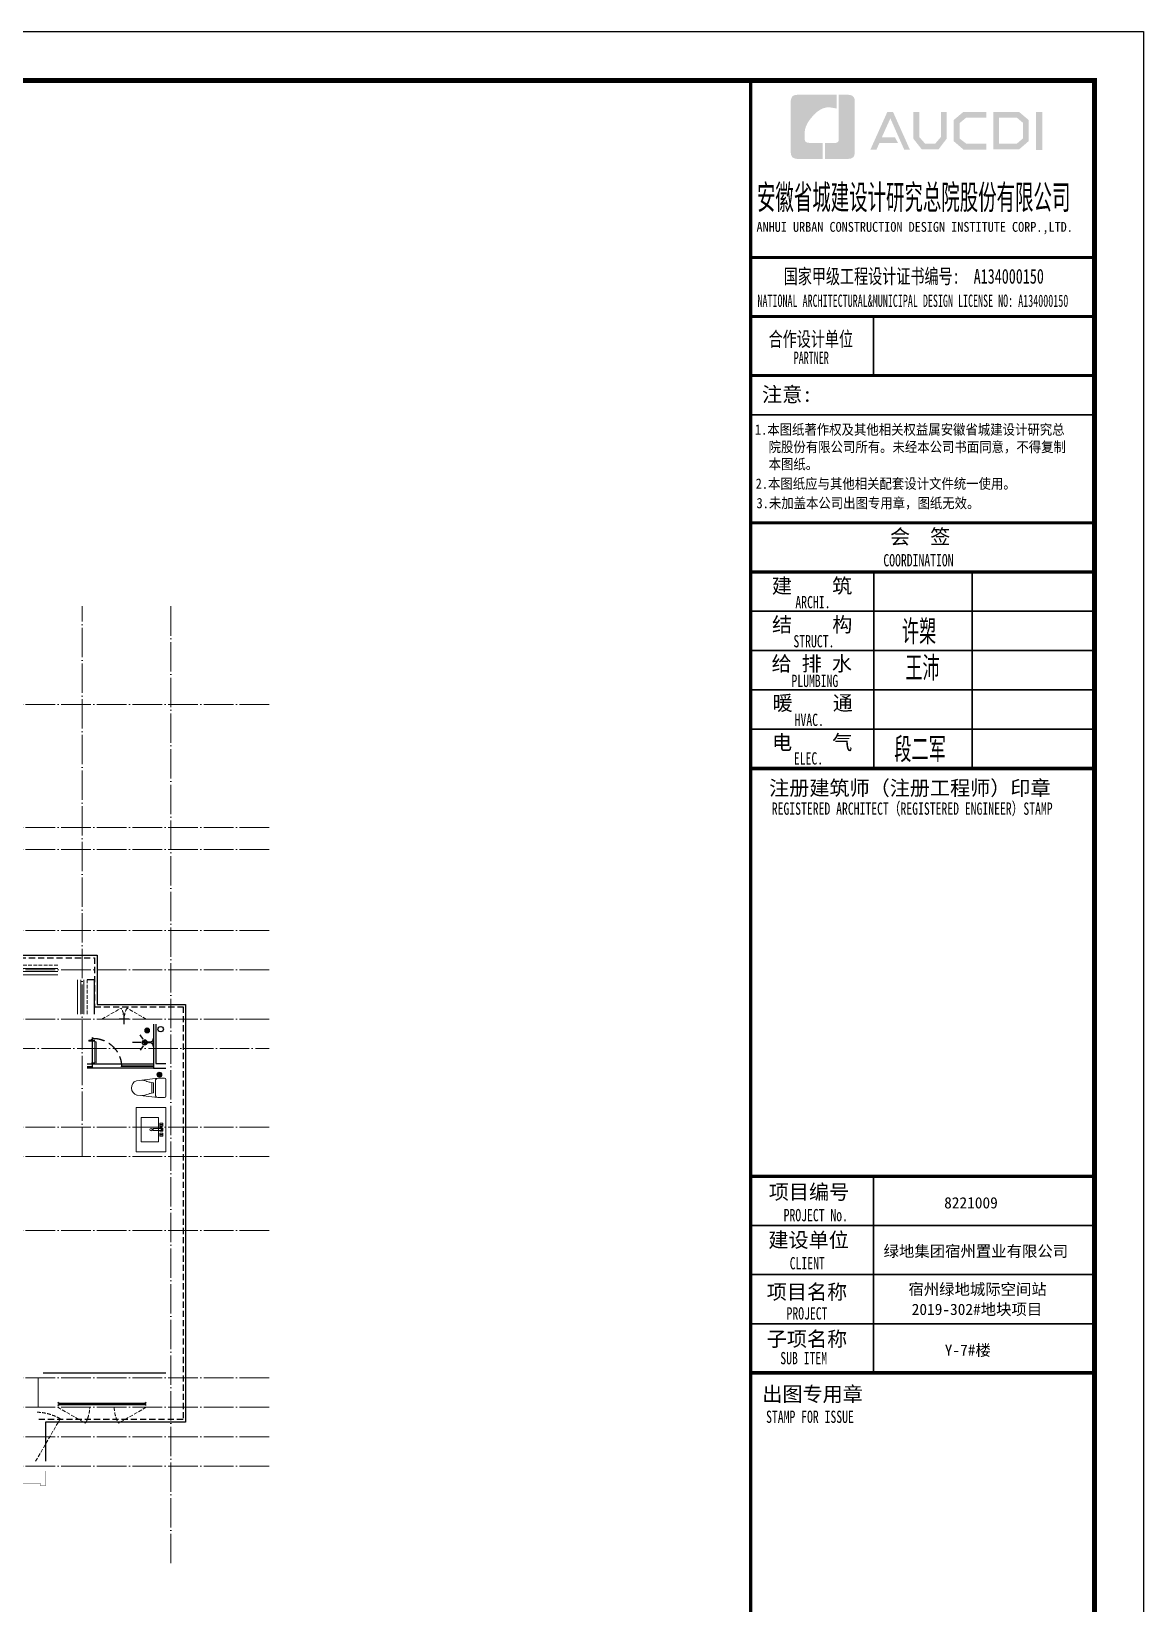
# Model space of a CAD drawing. Extents: x -518115 to 389031, y -231062 to 1628073.
# Drawn here: x 60481 to 83114, y 592654 to 624649 of the extents above; entities that cross this region are included whole.
import ezdxf

# ---------------------------------------------------------------- set-up
doc = ezdxf.new("R2010")
doc.units = 0
doc.header["$LTSCALE"] = 1000
doc.header["$MEASUREMENT"] = 0
for name, pattern in [('DASH', [0.35, 0.25, -0.1]), ('DOTE', [2.42, 2, -0.2, 0.02, -0.2]), ('HIDDEN', [0.375, 0.25, -0.125])]:
    doc.linetypes.add(name, pattern=pattern)
for name, color, linetype in [('3-栏杆1', 135, 'Continuous'), ('3.5方案汇报，与郭总、侯月琴确定户型_t8$0$2020.03.04 -1安徽标准化洋房户型(UA）_t8_t8$0$看线', 154, 'Continuous'), ('IP-bath&kitchen-JOHNSON', 4, 'Continuous'), ('P-bath&kitchen-JOHNSON', 4, 'Continuous'), ('VPIPE-中水', 122, 'Continuous'), ('图框', 140, 'Continuous'), ('图签文字', 147, 'Continuous'), ('机电标识类', 1, 'Continuous'), ('看线', 251, 'Continuous')]:
    doc.layers.add(name, color=color, linetype=linetype)
for name, color, linetype, lineweight in [('DOTE', 19, 'DOTE', 9), ('LVTRY', 1, 'Continuous', 13), ('WINDOW', 144, 'Continuous', 15), ('图签', 147, 'Continuous', 18), ('平面-栏杆', 135, 'Continuous', 15), ('平面-看线', 45, 'Continuous', 15), ('平面-空调室内机', 176, 'Continuous', 9), ('空调', 76, 'Continuous', 13)]:
    doc.layers.add(name, color=color, linetype=linetype, lineweight=lineweight)
doc.layers.add('yichutu', color=7, linetype='Continuous', true_color=0xffffff, plot=False)
doc.styles.add('HT', font='')
doc.styles.add('宋体', font='', dxfattribs={"height": 50})
doc.styles.add('建筑图签-1', font='', dxfattribs={"width": 0.7})
doc.styles.add('建筑图签-2', font='TXT.shx', dxfattribs={"width": 0.5, "bigfont": 'HZTXT.shx'})
doc.styles.get('HT').set_extended_font_data('SimHei')
doc.styles.get('宋体').set_extended_font_data('SimSun')
doc.styles.get('建筑图签-1').set_extended_font_data('SimHei')

# ---------------------------------------------------------------- blocks, each defined once
blk = doc.blocks.new('院标1')
h = blk.add_hatch(color=150)
h.dxf.hatch_style = 1
h.set_gradient(color1=(33, 113, 253), color2=(33, 113, 253), tint=1, name='INVCURVED')
edge = h.paths.add_edge_path()
edge.add_spline(control_points=[(116373, 648379), (116379, 648379), (116382, 648379), (116391, 648379), (116391, 648379), (116391, 648379), (116616, 648379), (116616, 648379), (116616, 648379), (116616, 648379), (116616, 648054), (116616, 648054), (116616, 648054), (116616, 648054), (116108, 648054), (116108, 648054), (116108, 648054), (116028, 648054), (115963, 648111), (115963, 648199), (115963, 648199), (115963, 648199), (115963, 649215), (115963, 649215), (115963, 649215), (115963, 649295), (116018, 649360), (116108, 649360), (116108, 649360), (116108, 649360), (116897, 649360), (116897, 649360), (116897, 649360), (116897, 649360), (116897, 649080), (116897, 649080), (116897, 649080), (116897, 649080), (116566, 649140), (116356, 648859), (116356, 648859), (116245, 648719), (116240, 648545), (116247, 648466), (116247, 648466), (116254, 648386), (116247, 648466), (116247, 648466), (116247, 648466), (116247, 648466), (116258, 648374), (116373, 648379)], knot_values=[0, 0, 0, 0, 0.071429, 0.071429, 0.071429, 0.107143, 0.142857, 0.142857, 0.142857, 0.178571, 0.214286, 0.214286, 0.214286, 0.25, 0.285714, 0.285714, 0.285714, 0.321429, 0.357143, 0.357143, 0.357143, 0.392857, 0.428571, 0.428571, 0.428571, 0.464286, 0.5, 0.5, 0.5, 0.535714, 0.571429, 0.571429, 0.571429, 0.607143, 0.642857, 0.642857, 0.642857, 0.678571, 0.714286, 0.714286, 0.714286, 0.75, 0.785714, 0.785714, 0.785714, 0.821429, 0.857143, 0.857143, 0.857143, 0.928571, 1, 1, 1, 1], degree=3, periodic=0)
h = blk.add_hatch(color=150)
h.dxf.hatch_style = 1
h.set_gradient(color1=(33, 113, 253), color2=(33, 113, 253), tint=1, name='INVCURVED')
edge = h.paths.add_edge_path()
edge.add_spline(control_points=[(117268, 649215), (117268, 649215), (117268, 648199), (117268, 648199), (117268, 648199), (117268, 648114), (117212, 648054), (117123, 648054), (117123, 648054), (117123, 648054), (116663, 648054), (116663, 648054), (116663, 648054), (116663, 648054), (116663, 648379), (116663, 648379), (116663, 648379), (116663, 648379), (116865, 648379), (116865, 648379), (116865, 648379), (116907, 648379), (116941, 648413), (116941, 648455), (116941, 648455), (116941, 648455), (116941, 649360), (116941, 649360), (116941, 649360), (116941, 649360), (117123, 649360), (117123, 649360), (117123, 649360), (117204, 649360), (117268, 649306), (117268, 649215)], knot_values=[0, 0, 0, 0, 0.1, 0.1, 0.1, 0.15, 0.2, 0.2, 0.2, 0.25, 0.3, 0.3, 0.3, 0.35, 0.4, 0.4, 0.4, 0.45, 0.5, 0.5, 0.5, 0.55, 0.6, 0.6, 0.6, 0.65, 0.7, 0.7, 0.7, 0.75, 0.8, 0.8, 0.8, 0.9, 1, 1, 1, 1], degree=3, periodic=0)
blk = doc.blocks.new('TK')
at = {"layer": '图框'}
h = blk.add_hatch(color=256, dxfattribs=at)
h.paths.add_polyline_path([(547288, 547072), (547414, 547072), (547414, 546302), (547288, 546302)])
h.paths.add_polyline_path([(546536, 546956), (546536, 546430), (546896, 546430), (547020, 546536), (547020, 546855), (546900, 546956)], flags=16)
h.paths.add_polyline_path([(546418, 547074), (546418, 546311), (546940, 546311), (547138, 546482), (547138, 546910), (546943, 547074)])
h.paths.add_polyline_path([(546275, 547077), (546275, 546962), (545868, 546962), (545735, 546851), (545735, 546531), (545868, 546429), (546277, 546429), (546277, 546307), (545813, 546307), (545611, 546481), (545611, 546910), (545809, 547077)])
h.paths.add_polyline_path([(544792, 547075), (544912, 547075), (544912, 546565), (545026, 546433), (545237, 546433), (545351, 546565), (545351, 547075), (545465, 547075), (545465, 546528), (545301, 546311), (544963, 546311), (544792, 546530)])
h.paths.add_polyline_path([(544260, 547074), (544377, 547074), (544719, 546310), (544603, 546310), (544322, 546944), (544147, 546556), (544418, 546556), (544479, 546440), (544098, 546440), (544039, 546308), (543916, 546308)])
for p, q in [((541480, 544114), (548480, 544114)), ((541480, 544114), (548480, 544114)), ((541480, 542914), (548480, 542914))]:
    blk.add_line(p, q, dxfattribs=at)
blk.add_lwpolyline([(465375, 548714), (549475, 548714), (549475, 489314), (465375, 489314)], close=True, dxfattribs=at)
blk.add_lwpolyline([(465375, 548714), (549475, 548714), (549475, 489314), (465375, 489314)], close=True, dxfattribs=at)
at = {"layer": '图框', "const_width": 100}
blk.add_lwpolyline([(548475, 490314), (548475, 547714), (467875, 547714), (467875, 490314)], close=True, dxfattribs=at)
at = {"layer": '图框'}
for points, const_width in [([(541480, 490314), (541480, 547714)], 70), ([(541480, 544114), (548480, 544114)], 60), ([(541480, 542914), (548480, 542914)], 60), ([(541480, 542914), (548480, 542914)], 60), ([(543980, 542914), (543980, 541714)], 35), ([(541480, 541714), (548480, 541714)], 60), ([(541480, 541714), (548480, 541714)], 60), ([(541480, 540913), (548480, 540913)], 35), ([(541488, 538714), (548488, 538714)], 60), ([(541488, 537714), (548488, 537714)], 70), ([(541488, 537714), (548488, 537714)], 70), ([(543988, 537714), (543988, 533714)], 35), ([(545988, 537714), (545988, 533714)], 35), ([(541488, 536914), (548488, 536914)], 35), ([(541488, 536114), (548488, 536114)], 35), ([(541488, 535314), (548488, 535314)], 35), ([(541488, 534514), (548488, 534514)], 35), ([(541488, 533714), (548488, 533714)], 70), ([(541480, 525414), (548480, 525414)], 70), ([(541480, 525414), (548480, 525414)], 70), ([(543980, 521414), (543980, 525414)], 35), ([(541480, 524414), (548480, 524414)], 35), ([(541480, 523414), (548480, 523414)], 35), ([(541480, 522414), (548480, 522414)], 35), ([(548480, 521414), (541480, 521414)], 70)]:
    blk.add_lwpolyline(points, dxfattribs=dict(at, const_width=const_width))
blk.add_blockref('院标1', (426331, -101935))
for s, height, style, width, p in [('ANHUI URBAN CONSTRUCTION DESIGN INSTITUTE CORP.,LTD.', 200, '建筑图签-1', 0.91, (541598, 544636)), ('NATIONAL ARCHITECTURAL&MUNICIPAL DESIGN LICENSE NO: A134000150', 250, '建筑图签-1', 0.6, (541617, 543108)), ('PARTNER', 250, '建筑图签-1', 0.6, (542355, 541947)), ('1.本图纸著作权及其他相关权益属安徽省城建设计研究总', 210, 'HT', 0.88, (541566, 540507)), ('院股份有限公司所有。未经本公司书面同意，不得复制', 210, 'HT', 0.88, (541845, 540153)), ('本图纸。', 210, 'HT', 0.88, (541845, 539803)), (' 2.本图纸应与其他相关配套设计文件统一使用。 ', 210, 'HT', 0.88, (541455, 539406)), ('3.未加盖本公司出图专用章，图纸无效。', 210, 'HT', 0.88, (541598, 539011)), ('COORDINATION', 250, '建筑图签-1', 0.7, (544180, 537827)), ('ARCHI.', 250, '建筑图签-1', 0.7, (542389, 536975)), ('STRUCT.', 250, '建筑图签-1', 0.7, (542350, 536179)), ('PLUMBING', 250, '建筑图签-1', 0.7, (542309, 535372)), ('HVAC.', 250, '建筑图签-1', 0.7, (542374, 534579)), ('ELEC.', 250, '建筑图签-1', 0.7, (542358, 533794)), ('REGISTERED ARCHITECT（REGISTERED ENGINEER）STAMP', 250, '建筑图签-1', 0.7, (541909, 532772)), ('PROJECT No.', 250, '建筑图签-1', 0.7, (542150, 524499, -1799)), ('CLIENT', 250, '建筑图签-1', 0.7, (542274, 523520)), ('PROJECT', 250, '建筑图签-1', 0.7, (542209, 522500)), ('SUB ITEM', 250, '建筑图签-1', 0.7, (542082, 521589)), ('STAMP FOR ISSUE', 250, '建筑图签-1', 0.7, (541793, 520395))]:
    blk.add_text(s, height=height, dxfattribs=dict(at, style=style, width=width)).set_placement(p)
at = {"layer": '图签', "color": 2, "style": '宋体'}
for s, height, p in [('8221009', 229.3, (545417, 524761)), ('绿地集团宿州置业有限公司', 229.34, (544185, 523776)), ('宿州绿地城际空间站', 229.3, (544690, 523001)), ('2019-302#地块项目', 229.34, (544757, 522592)), ('Y-7#楼', 229.3, (545429, 521761))]:
    blk.add_text(s, height=height, dxfattribs=at).set_placement(p)
at = {"layer": '图签文字', "color": 7, "style": '建筑图签-1'}
for s, height, width, p in [('安徽省城建设计研究总院股份有限公司', 500, 0.55, (541608, 545091)), ('国家甲级工程设计证书编号:  A134000150', 300, 0.7, (542152, 543581)), ('合作设计单位', 300, 0.7, (541845, 542304))]:
    blk.add_text(s, height=height, dxfattribs=dict(at, width=width)).set_placement(p)
for s, p in [('注意:', (541711, 541177)), ('会  签', (544315, 538281)), ('建    筑', (541910, 537280)), ('结    构', (541914, 536493)), ('给 排 水', (541905, 535699)), ('暖    通', (541923, 534896)), ('电    气', (541913, 534096)), ('注册建筑师（注册工程师）印章', (541855, 533167)), ('项目编号', (541848, 524946)), ('建设单位', (541840, 523969)), ('项目名称', (541807, 522911)), ('子项名称', (541807, 521954)), ('出图专用章', (541716, 520832))]:
    blk.add_text(s, height=300, dxfattribs=at).set_placement(p)
at = {"layer": '图签文字', "color": 1, "style": '建筑图签-2', "width": 0.7}
for s, p in [('许槊', (544555, 536242)), ('王沛', (544626, 535501)), ('段二军', (544401, 533845))]:
    blk.add_text(s, height=500, dxfattribs=at).set_placement(p)
blk = doc.blocks.new('rrrrrrrrrrrra')
for p, q in [((-112, 459), (-112, 324)), ((-112, 324), (-64, -103)), ((253, 484), (-87, 484)), ((278, 324), (228, -116)), ((278, 324), (278, 459)), ((-59, 271), (224, 271)), ((-21, 232), (-34, 154)), ((191, 200), (-26, 200)), ((186, 232), (-21, 232)), ((186, 232), (199, 154))]:
    blk.add_line(p, q)
for centre, radius, start, end in [((-87, 459), 25, 90, 180), ((-59, 324), 53.3, 180, 270), ((224, 324), 53.3, 270, 0), ((253, 459), 25, 0, 90), ((149, -3), 224, 158.5202, 180), ((-323, 210), 294, 333.5369, 351.4828), ((488, 210), 294, 188.5172, 206.4631), ((16, -3), 224, 0, 21.4798), ((84, -64), 153, 195.0773, 340.1181)]:
    blk.add_arc(centre, radius, start, end)
blk = doc.blocks.new('A$C1E0F638F')
for points in [[(500, 435), (500, 85), (0, 85), (0, 435)], [(120, 0), (180, 0), (180, 60), (120, 60)], [(147, 55), (153, 55), (153, 5), (147, 5)], [(270, 30), (230, 30), (230, 195), (270, 195)], [(230, 30), (270, 30), (270, 10), (230, 10)], [(380, 0), (320, 0), (320, 60), (380, 60)], [(353, 55), (347, 55), (347, 5), (353, 5)]]:
    blk.add_lwpolyline(points, close=True)
blk.add_lwpolyline([(270, 60), (280, 60), (280, 0), (220, 0), (220, 60), (230, 60)])
blk.add_circle((250, 236), 26)
blk = doc.blocks.new('$lvtry$00000171')
for p, q in [((-74, 11), (-11, 74)), ((-70, -27), (27, 70)), ((-53, -53), (53, 53)), ((-27, -70), (70, 27)), ((11, -74), (74, -11))]:
    blk.add_line(p, q)
blk.add_circle((0, 0), 75)
blk.add_point((0, 0))
blk = doc.blocks.new('135')
blk.add_hatch(color=256).paths.add_polyline_path([(5, 2), (4, -1), (-5, 2), (-4, 5)])
for p, q in [((-6, 19), (-3, 19)), ((-3, 19), (-6, 19)), ((-6, 3), (5, -2)), ((-6, 3), (-5, 3)), ((-5, 11), (-5, 31)), ((5, 11), (-5, 11)), ((5, 10), (-5, 10)), ((-5, 3), (-4, 6)), ((-4, 6), (5, 2)), ((0, 0), (0, 39)), ((6, 19), (3, 19)), ((3, 19), (6, 19)), ((4, -1), (5, 2)), ((5, 11), (5, 32)), ((4, -1), (6, -2))]:
    blk.add_line(p, q)
for centre, radius, start, end in [((6, 16), 13.5, 151.0147, 204.8403), ((13, 4), 20.5, 163.0924, 182.0012), ((-6, 4), 1, 184.2275, 248.4661), ((-5, 22), 0.5, 335.7643, 151.0147), ((4, 18), 9.42, 155.7643, 171.9773), ((9, 15), 14.6, 166.278, 198.0953), ((14, 4), 19.5, 163.7443, 182.5269), ((-5, 3), 0.5, 181.9385, 247.2597), ((5, 22), 0.5, 29.8425, 204.574), ((-6, 17), 11.7, 10.475, 24.574), ((-6, 15), 12.4, 338.6449, 16.0476), ((29, 7), 24, 172.9439, 199.2318), ((-6, 16), 13.4, 334.9111, 29.8425), ((26, 6), 20.6, 169.1454, 199.9526), ((6, -1), 1.17, 247.4597, 19.9526), ((6, -1), 0.5, 247.4597, 19.2318)]:
    blk.add_arc(centre, radius, start, end)
blk.add_open_spline([(-5, 31), (-4, 31), (-2, 33), (1, 29), (3, 31), (5, 32)], degree=3, knots=[0, 0, 0, 0, 3.066329, 6.218313, 11.124135, 11.124135, 11.124135, 11.124135])
blk = doc.blocks.new('SDFAWERAWER')
at = {"layer": 'LVTRY', "color": 1}
for p, q in [((593941, -1242210), (593784, -1242595)), ((593965, -1242220), (593807, -1242604)), ((593941, -1242210), (593965, -1242220)), ((593988, -1242191), (593978, -1242214)), ((594007, -1242226), (593978, -1242214)), ((594017, -1242203), (593988, -1242191)), ((594016, -1242220), (594027, -1242193)), ((594016, -1242220), (594022, -1242223)), ((594026, -1242204), (594018, -1242222)), ((594018, -1242222), (594021, -1242220)), ((594025, -1242211), (594021, -1242220)), ((594023, -1242221), (594022, -1242223)), ((594022, -1242223), (594024, -1242222)), ((594023, -1242211), (594030, -1242194)), ((594024, -1242221), (594024, -1242222)), ((594025, -1242211), (594031, -1242197)), ((594027, -1242193), (594033, -1242195)), ((594028, -1242234), (594078, -1242255)), ((594030, -1242194), (594031, -1242197)), ((594032, -1242197), (594033, -1242195)), ((594033, -1242195), (594034, -1242197)), ((594034, -1242198), (594034, -1242197)), ((594047, -1242201), (594036, -1242229)), ((594036, -1242229), (594039, -1242230)), ((594037, -1242211), (594088, -1242232)), ((594039, -1242230), (594045, -1242214)), ((594039, -1242230), (594042, -1242228)), ((594042, -1242228), (594051, -1242205)), ((594050, -1242202), (594043, -1242218)), ((594047, -1242201), (594050, -1242202)), ((594050, -1242202), (594051, -1242205)), ((594057, -1242246), (594067, -1242223)), ((593784, -1242595), (593807, -1242604)), ((593803, -1242641), (593813, -1242618)), ((593803, -1242641), (593833, -1242653)), ((593813, -1242618), (593842, -1242630)), ((593842, -1242630), (593833, -1242653)), ((593834, -1242656), (593833, -1242653)), ((593845, -1242629), (593834, -1242656)), ((593836, -1242657), (593834, -1242656)), ((593848, -1242630), (593836, -1242657)), ((593845, -1242629), (593842, -1242630)), ((593848, -1242630), (593845, -1242629)), ((593847, -1242662), (593858, -1242634)), ((593847, -1242662), (593850, -1242663)), ((593850, -1242663), (593861, -1242635)), ((593852, -1242662), (593862, -1242637)), ((593858, -1242634), (593861, -1242635)), ((593861, -1242635), (593862, -1242637))]:
    blk.add_line(p, q, dxfattribs=at)
blk.add_lwpolyline([(593823, -1242717), (594046, -1242174), (594037, -1242170), (593814, -1242713)], close=True, dxfattribs=at)
blk.add_arc((594075, -1242240), 15.3, 281.7932, 33.7019, dxfattribs=at)
for centre, major_axis, start_param, end_param in [((593974, -1242224), (3.93, 9.6), 0, 1.570796), ((593817, -1242608), (13.5, 33.1), 1.570796, 3.141593), ((593817, -1242608), (3.93, 9.6), 1.570796, 3.141593)]:
    blk.add_ellipse(centre, major_axis=major_axis, ratio=1, start_param=start_param, end_param=end_param, dxfattribs=at)
at = {"layer": 'P-bath&kitchen-JOHNSON', "color": 8, "linetype": 'DASH'}
blk.add_arc((593810, -1242714), 586, 67.5369, 157.1325, dxfattribs=at)
at = {"layer": 'LVTRY', "color": 1, "xscale": -1, "rotation": 157.7329157530927}
blk.add_blockref('135', (594045, -1242162), dxfattribs=at)
blk = doc.blocks.new('A$C5DCB2F21')
at = {"layer": 'IP-bath&kitchen-JOHNSON', "color": 8}
for p, q in [((-68, -213), (-158, -275)), ((0, -261), (0, -425)), ((68, -213), (158, -275))]:
    blk.add_line(p, q, dxfattribs=at)
at = {"layer": 'IP-bath&kitchen-JOHNSON', "color": 250}
for centre, major_axis, ratio, start_param, end_param in [((0, -179), (-51, 0), 0.990052, -1.36297, 4.504563), ((0, -178), (-26.8, 0), 0.994812, -1.167677, 4.309269)]:
    blk.add_ellipse(centre, major_axis=major_axis, ratio=ratio, start_param=start_param, end_param=end_param, dxfattribs=at)
at = {"layer": 'LVTRY', "color": 1}
for p, q in [((74, 0), (-74, 0)), ((-10, -174), (-10, -49)), ((11, -174), (11, -49))]:
    blk.add_line(p, q, dxfattribs=at)
blk.add_lwpolyline([(74, 0), (74, -16), (-74, -16), (-74, 0)], dxfattribs=at)
for points in [[(-26, -31, -0.364142), (-38, -16, -0.020495)], [(-10, -49, 0.214893), (-26, -31, 7.649644)], [(11, -49, -0.21439), (26, -31, -7.649644)], [(26, -31, 0.364142), (38, -16, 0.020495)]]:
    blk.add_lwpolyline(points, format="xyb", dxfattribs=at)
blk.add_arc((0, -174), 10.5, 180, 0, dxfattribs=at)
for centre, major_axis, ratio, start_param, end_param in [((0, -181), (53.6, 0), 0.987577, 1.76809, 7.656688), ((-12, -165), (0, 1.43), 0.85, -1.570796, 4.712389), ((-12, -189), (0, 1.43), 0.85, 4.712389, 10.995574), ((12, -165), (0, 1.43), 0.85, 4.712389, 10.995574), ((12, -189), (0, 1.43), 0.85, 4.712389, 10.995574)]:
    blk.add_ellipse(centre, major_axis=major_axis, ratio=ratio, start_param=start_param, end_param=end_param, dxfattribs=at)
blk = doc.blocks.new('GDGDRGDGRD')
at = {"layer": 'IP-bath&kitchen-JOHNSON'}
for p, q in [((490533, 524228), (491883, 524228)), ((490533, 524193), (491183, 524193)), ((490533, 524183), (491183, 524183)), ((490533, 524148), (491883, 524148)), ((491183, 524183), (491183, 524193)), ((491883, 524183), (491783, 524183)), ((491783, 524173), (491783, 524183)), ((491883, 524173), (491783, 524173))]:
    blk.add_line(p, q, dxfattribs=at)
at = {"layer": 'IP-bath&kitchen-JOHNSON', "color": 8}
for points in [[(490533, 525048), (490533, 524148), (490283, 524148)], [(490483, 525048), (490483, 524248), (490283, 524248)]]:
    blk.add_lwpolyline(points, dxfattribs=at)
at = {"layer": 'LVTRY', "color": 1}
blk.add_lwpolyline([(490883, 522448), (490283, 522448), (490283, 523348), (490883, 523348)], close=True, dxfattribs=at)
at = {"layer": 'IP-bath&kitchen-JOHNSON'}
for name, p, rotation in [('A$C5DCB2F21', (490533, 524673), 90.008488524447), ('SDFAWERAWER', (-528536, 1449334), 22.25976934310711)]:
    blk.add_blockref(name, p, dxfattribs=dict(at, rotation=rotation))
at = {"layer": 'LVTRY', "xscale": -0.6666666667107826, "yscale": 0.6666666667107826}
for p in [(490663, 524918), (490413, 524018)]:
    blk.add_blockref('$lvtry$00000171', p, dxfattribs=at)
at = {"layer": 'LVTRY', "color": 1, "extrusion": (0, 0, -1), "xscale": -1, "zscale": -1, "rotation": 270}
blk.add_blockref('rrrrrrrrrrrra', (-490766, 523666), dxfattribs=at)
at = {"layer": 'LVTRY', "color": 1, "xscale": -1, "rotation": 270}
blk.add_blockref('A$C1E0F638F', (490347, 522649), dxfattribs=at)
blk = doc.blocks.new('dongkong')
blk.add_wipeout([(-603756, 210771), (-603756, 210571), (-603836, 210571), (-603836, 210771)])
at = {"layer": '机电标识类', "color": 250, "linetype": 'DASH', "ltscale": 400}
for p, q in [((-603896, 210671), (-603696, 210671)), ((-603796, 210771), (-603796, 210571))]:
    blk.add_line(p, q, dxfattribs=at)
at = {"layer": '空调', "color": 6, "linetype": 'DASH', "const_width": 2}
blk.add_lwpolyline([(-603756, 210771), (-603756, 210571), (-603836, 210571), (-603836, 210771)], close=True, dxfattribs=at)
blk = doc.blocks.new('HFHFTHFD')
at = {"layer": 'DOTE', "linetype": 'DOTE', "ltscale": 0.3}
for p, q in [((420617, 612949), (420617, 593449)), ((422417, 601749), (422417, 612949)), ((425317, 601749), (425317, 612949)), ((427117, 601749), (427117, 612949)), ((428817, 604549), (428817, 612949)), ((431717, 603949), (431717, 612949)), ((434517, 603949), (434517, 612949)), ((437417, 604549), (437417, 612949)), ((439117, 601749), (439117, 612949)), ((440917, 601749), (440917, 612949)), ((443817, 601749), (443817, 612949)), ((445617, 612949), (445617, 593449)), ((447417, 601749), (447417, 612949)), ((450317, 601749), (450317, 612949)), ((452117, 601749), (452117, 612949)), ((453817, 604549), (453817, 612949)), ((456717, 603949), (456717, 612949)), ((459517, 603949), (459517, 612949)), ((462417, 604549), (462417, 612949)), ((464117, 601749), (464117, 612949)), ((465917, 601749), (465917, 612949)), ((468817, 601749), (468817, 612949)), ((470617, 612949), (470617, 593449)), ((472617, 610949), (418617, 610949)), ((429217, 608449), (429217, 610949)), ((435617, 608449), (435617, 610949)), ((455617, 608449), (455617, 610949)), ((462017, 608449), (462017, 610949)), ((472617, 608449), (418617, 608449)), ((430917, 606349), (430917, 608449)), ((435317, 606349), (435317, 608449)), ((472617, 607999), (418617, 607999)), ((455917, 606349), (455917, 607999)), ((460317, 606349), (460317, 607999)), ((472617, 606349), (418617, 606349)), ((472617, 605549), (418617, 605549)), ((472617, 604549), (418617, 604549)), ((429917, 604549), (429917, 593449)), ((436316, 604549), (436317, 593449)), ((454917, 604549), (454917, 593449)), ((461316, 604549), (461317, 593449)), ((418617, 603949), (472617, 603949)), ((431417, 602349), (431417, 603949)), ((434817, 602349), (434817, 603949)), ((456417, 602349), (456417, 603949)), ((459817, 602349), (459817, 603949)), ((472617, 602349), (418617, 602349)), ((431867, 600249), (431867, 602349)), ((434367, 600249), (434367, 602349)), ((456867, 600249), (456867, 602349)), ((459367, 600249), (459367, 602349)), ((472617, 601749), (418617, 601749)), ((424117, 601749), (424117, 593449)), ((442117, 601749), (442117, 593449)), ((449117, 601749), (449117, 593449)), ((467117, 601749), (467117, 593449)), ((472617, 600249), (418617, 600249)), ((433117, 600249), (433117, 593449)), ((458117, 600249), (458117, 593449)), ((472617, 597249), (418617, 597249)), ((423317, 597249), (423317, 596649)), ((442917, 597249), (442917, 596649)), ((448317, 597249), (448317, 596649)), ((467917, 597249), (467917, 596649)), ((472617, 596649), (418617, 596649)), ((472617, 596049), (418617, 596049)), ((429167, 596049), (429167, 595449)), ((430667, 596049), (430667, 595449)), ((435567, 596049), (435567, 595449)), ((437067, 596049), (437067, 595449)), ((454167, 596049), (454167, 595449)), ((455667, 596049), (455667, 595449)), ((460567, 596049), (460567, 595449)), ((462067, 596049), (462067, 595449)), ((472617, 595449), (418617, 595449))]:
    blk.add_line(p, q, dxfattribs=at)
blk = doc.blocks.new('yct-841-594-84100-59400-100-1000.0')
at = {"layer": 'yichutu', "color": 7, "true_color": 0xffffff}
blk.add_lwpolyline([(0, 0), (0, 59400), (84100, 59400), (84100, 0)], close=True, dxfattribs=at)

msp = doc.modelspace()

# ---------------------------------------------------------------- linework, layer by layer
at = {"color": 30, "const_width": 8}
msp.add_lwpolyline([(60766.6, 595348.8), (60766.6, 595048.8), (60666.6, 595048.8), (60666.6, 595098.8), (59616.6, 595098.8), (59616.6, 595348.8)], dxfattribs=at)
at = {"layer": '3-栏杆1', "color": 5}
for p, q in [((61036.8, 596731), (61016.6, 596748.8)), ((61016.6, 596748.8), (61036.8, 596731)), ((61036.8, 596701.7), (61016.6, 596681.9)), ((61016.6, 596681.9), (61036.8, 596701.7)), ((61036.8, 596731), (62796.3, 596731)), ((61036.8, 596731), (61036.8, 596701.7)), ((62796.3, 596701.7), (61036.8, 596701.7)), ((62796.3, 596731), (62816.6, 596748.8)), ((62816.6, 596748.8), (62796.3, 596731)), ((62796.3, 596731), (62796.3, 596701.7)), ((62816.6, 596681.9), (62796.3, 596701.7))]:
    msp.add_line(p, q, dxfattribs=at)
at = {"layer": '3.5方案汇报，与郭总、侯月琴确定户型_t8$0$2020.03.04 -1安徽标准化洋房户型(UA）_t8_t8$0$看线', "ltscale": 10}
msp.add_line((60716.6, 597348.8), (63216.6, 597348.8), dxfattribs=at)
at = {"layer": 'VPIPE-中水', "linetype": 'Continuous'}
msp.add_circle((63111.4, 604343.8), 55, dxfattribs=at)
at = {"layer": 'WINDOW', "color": 250, "linetype": 'DASH', "ltscale": 0.3}
for points in [[(60566.6, 595548.8), (61066.6, 596414.8, 0.1316525), (60566.6, 596548.8)], [(61016.6, 596648.8), (61579.7, 596324.2, 0.1314846), (61666.6, 596648.8)], [(62816.6, 596648.8), (62253.4, 596324.2, -0.1314846), (62166.6, 596648.8)]]:
    msp.add_lwpolyline(points, format="xyb", dxfattribs=at)
at = {"layer": '平面-栏杆'}
for points in [[(59116.6, 605578.8), (61016.6, 605579.1)], [(59116.6, 605518.8), (61016.6, 605519.1)], [(61486.3, 605348.8), (61486.6, 604648.8)], [(61546.3, 605348.8), (61546.6, 604648.8)]]:
    msp.add_lwpolyline(points, dxfattribs=at)
at = {"layer": '平面-看线', "linetype": 'DASH', "ltscale": 0.3}
msp.add_line((61616.6, 604648.8), (61616.3, 605348.8), dxfattribs=at)
msp.add_lwpolyline([(61016.6, 605648.8), (59116.6, 605648.8)], dxfattribs=at)
at = {"layer": '平面-看线'}
for points in [[(61016.6, 605448.8), (59116.6, 605448.8)], [(61416.3, 605348.8), (61416.6, 604648.8)]]:
    msp.add_lwpolyline(points, dxfattribs=at)
at = {"layer": '看线', "color": 202, "ltscale": 0.5}
for points in [[(61766.3, 604648.8), (61766.3, 605348.8), (61616.3, 605348.8)], [(60766.6, 596348.8), (60766.6, 595548.8)]]:
    msp.add_lwpolyline(points, dxfattribs=at)

# ---------------------------------------------------------------- block references
msp.add_blockref('TK', (-466360.9, 75935))
at = {"xscale": -1}
msp.add_blockref('GDGDRGDGRD', (553498.9, 79400.3), dxfattribs=at)

# ---------------------------------------------------------------- next in the draw order: block references
at = {"layer": '平面-空调室内机', "ltscale": 0.3, "rotation": 180}
msp.add_blockref('dongkong', (-541429.5, 815219.8), dxfattribs=at)

# ---------------------------------------------------------------- next in the draw order: linework, layer by layer
at = {"layer": 'WINDOW', "color": 250, "linetype": 'DASH', "ltscale": 0.3}
for points in [[(61916.5, 604548.8), (62306.2, 604773.7, -0.1316053), (62366.5, 604548.8)], [(62816.5, 604548.8), (62426.7, 604773.7, 0.1316053), (62366.5, 604548.8)]]:
    msp.add_lwpolyline(points, format="xyb", dxfattribs=at)
at = {"layer": '看线', "color": 201, "linetype": 'HIDDEN', "ltscale": 0.5}
msp.add_lwpolyline([(53266.6, 608048.8), (53266.6, 606598.8), (55366.6, 606598.8), (55366.6, 605798.8), (61766.6, 605798.8), (61766.6, 604798.8), (63566.6, 604798.8), (63566.6, 596398.8), (60616.6, 596398.8)], dxfattribs=at)
at = {"layer": '看线', "color": 201}
msp.add_lwpolyline([(53316.6, 608048.8), (53316.6, 606648.8), (55416.6, 606648.8), (55416.6, 605848.8), (61816.6, 605848.8), (61816.6, 604848.8), (63616.6, 604848.8), (63616.6, 596348.8), (60766.6, 596348.8)], dxfattribs=at)

# ---------------------------------------------------------------- next in the draw order: block references
msp.add_blockref('HFHFTHFD', (-407300, 0))
at = {"layer": 'yichutu'}
msp.add_blockref('yct-841-594-84100-59400-100-1000.0', (-985.9, 565248.6), dxfattribs=at)

doc.saveas('drawing.dxf')
